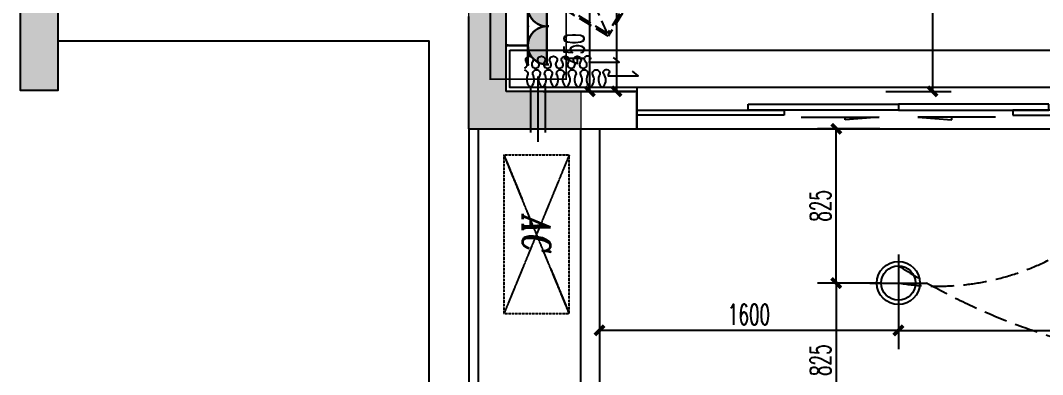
# Model space of a CAD drawing. Extents: x 184967 to 628822, y -100826 to 121332.
# Drawn here: x 392906 to 398377, y 34459 to 36353 of the extents above; entities that cross this region are included whole.
import ezdxf
from ezdxf.enums import TextEntityAlignment as Align

# ---------------------------------------------------------------- set-up
doc = ezdxf.new("R2010")
doc.units = 0
doc.header["$MEASUREMENT"] = 0
doc.linetypes.add('__DASH', pattern=[0.35, 0.25, -0.1])
doc.linetypes.add('DASH', pattern=[0.35, 0.25, -0.1])
for name, color, linetype in [('0-活动家具', 55, 'Continuous'), ('4#6#-col-2F~31F$0$SURFACE', 6, 'Continuous'), ('by', 30, 'Continuous'), ('E02-灯具开关连线', 6, 'Continuous'), ('KT', 8, 'DASH'), ('P11-平面门扇', 47, 'Continuous'), ('T-灯具尺寸', 55, 'Continuous'), ('T01-窗帘', 250, 'Continuous'), ('T03-天花造型', 30, 'Continuous'), ('T05-天花灯具', 51, 'Continuous'), ('WALL', 145, 'Continuous'), ('栏杆', 4, 'Continuous'), ('看线', 67, 'Continuous')]:
    doc.layers.add(name, color=color, linetype=linetype)
for name, color, linetype, lineweight in [('4#6#-col-2F~31F$0$COLU', 7, 'Continuous', 0), ('4#6#-col-2F~31F$0$COLU_HATCH', 251, 'Continuous', 0), ('E-插座', 60, 'Continuous', 30)]:
    doc.layers.add(name, color=color, linetype=linetype, lineweight=lineweight)
doc.styles.add('_TCH_LABEL', font='COMPLEX', dxfattribs={"bigfont": 'GBCBIG'})
doc.styles.add('ENGLISH', font='italict.shx')
doc.styles.add('R黑体', font='simhei.ttf', dxfattribs={"width": 0.85})
doc.styles.add('尺寸标注', font='txt.shx', dxfattribs={"width": 0.6, "height": 110})
doc.dimstyles.new('1-50', dxfattribs={"dimscale": 50, "dimtxt": 110, "dimasz": 1, "dimexe": 2, "dimexo": 2, "dimgap": 0.6, "dimtad": 1, "dimdec": 0, "dimrnd": 5, "dimtxsty": '尺寸标注', "dimblk": 'ARCHTICK', "dimcen": 2.5, "dimclrd": 251, "dimclre": 251, "dimclrt": 50, "dimadec": 0, "dimazin": 0, "dimtfac": 1, "dimtdec": 0, "dimtix": 1, "dimtmove": 2, "dimatfit": 3, "dimldrblk": 'DOT', "dimfxl": 1, "dimarcsym": 0})

# ---------------------------------------------------------------- blocks, each defined once
blk = doc.blocks.new('*U913')
h = blk.add_hatch(color=256)
edge = h.paths.add_edge_path()
edge.add_ellipse((117.7, 211), major_axis=(72.3, 72.3), ratio=1, start_angle=135, end_angle=224.9997)
edge.add_line((117.7, 108.8), (117.7, 108.8))
edge.add_ellipse((117.7, 211), major_axis=(72.3, 72.3), ratio=1, start_angle=225.0003, end_angle=315)
edge.add_line((219.9, 211), (15.5, 211))
for p, q in [((15.5, 221.2), (15.5, 211)), ((219.9, 221.2), (219.9, 211)), ((219.9, 211), (15.5, 211)), ((15.5, 108.8), (219.9, 108.8)), ((117.7, 108.8), (117.7, 6.5))]:
    blk.add_line(p, q)
at = {"extrusion": (0, 0, -1)}
blk.add_ellipse((117.7, 211), major_axis=(72.3, 72.3), ratio=1, start_param=0.785398, end_param=3.926991, dxfattribs=at)
for p in [(15.5, 108.8), (219.9, 108.8), (117.7, 0)]:
    blk.add_point(p)
at = {"style": '_TCH_LABEL', "text_generation_flag": 4}
blk.add_text('P', height=0.00409, dxfattribs=at).set_placement((117.7, 0))
at = {"style": '_TCH_LABEL'}
blk.add_attdef('B', text='', height=84.1, dxfattribs=at).set_placement((174.6, 51.2), align=Align.MIDDLE)
blk = doc.blocks.new('_ArchTick')
at = {"color": 0, "linetype": 'ByBlock', "const_width": 0.4}
blk.add_lwpolyline([(-0.5, -0.5), (0.5, 0.5)], dxfattribs=at)
blk = doc.blocks.new('*D945')
at = {"layer": 'Defpoints', "color": 0, "transparency": 16777216}
for p in [(395505.5, 36423.7), (395954, 36423.7), (395505.5, 35973.7)]:
    blk.add_point(p, dxfattribs=at)
at = {"layer": 'E-插座', "color": 251, "lineweight": -2, "transparency": 16777216}
for p, q in [((395704, 36423.7), (396054, 36423.7)), ((395954, 35973.7), (395954, 36423.7)), ((395704, 35973.7), (396054, 35973.7))]:
    blk.add_line(p, q, dxfattribs=at)
at = {"layer": 'E-插座', "color": 251, "lineweight": -2, "transparency": 16777216, "xscale": 50, "yscale": 50, "zscale": 50}
for p, rotation in [((395954, 36423.7), 90), ((395954, 35973.7), 270)]:
    blk.add_blockref('_ArchTick', p, dxfattribs=dict(at, rotation=rotation))
at = {"layer": 'E-插座', "color": 50, "transparency": 16777216, "insert": (395869, 36198.7), "char_height": 110, "attachment_point": 5, "rotation": 90, "style": '尺寸标注'}
blk.add_mtext('450', dxfattribs=at)
blk = doc.blocks.new('_Dot')
at = {"color": 0, "linetype": 'ByBlock', "lineweight": -2}
blk.add_line((-0.5, 0), (-1, 0), dxfattribs=at)
at = {"color": 0, "linetype": 'ByBlock', "const_width": 0.5}
blk.add_lwpolyline([(-0.25, 0, 1), (0.25, 0, 1)], format="xyb", close=True, dxfattribs=at)
blk = doc.blocks.new('xidingdeng')
for p, q in [((0, 3.33), (0, -3.33)), ((-3.33, 0), (3.33, 0))]:
    blk.add_line(p, q)
blk.add_circle((0, 0), 2.5)
at = {"color": 8}
blk.add_circle((0, 0), 2, dxfattribs=at)
blk = doc.blocks.new('*D1006')
at = {"layer": 'Defpoints', "color": 0, "linetype": 'ByBlock', "transparency": 16777216}
for p in [(397605.5, 34948.7), (397273, 34123.7), (397605.5, 34123.7)]:
    blk.add_point(p, dxfattribs=at)
at = {"layer": 'T-灯具尺寸', "color": 251, "lineweight": -2, "transparency": 16777216}
for p, q in [((397505.5, 34948.7), (397173, 34948.7)), ((397273, 34948.7), (397273, 34123.7)), ((397505.5, 34123.7), (397173, 34123.7))]:
    blk.add_line(p, q, dxfattribs=at)
at = {"layer": 'T-灯具尺寸', "color": 251, "linetype": 'ByBlock', "lineweight": -2, "transparency": 16777216, "xscale": 50, "yscale": 50, "zscale": 50}
for p, rotation in [((397273, 34948.7), 90), ((397273, 34123.7), 270)]:
    blk.add_blockref('_ArchTick', p, dxfattribs=dict(at, rotation=rotation))
at = {"layer": 'T-灯具尺寸', "color": 50, "linetype": 'ByBlock', "transparency": 16777216, "insert": (397188, 34536.2), "char_height": 110, "attachment_point": 5, "rotation": 90, "style": '尺寸标注'}
blk.add_mtext('825', dxfattribs=at)
blk = doc.blocks.new('*D1007')
at = {"layer": 'Defpoints', "color": 0, "linetype": 'ByBlock', "transparency": 16777216}
for p in [(397273, 35773.7), (397605.5, 35773.7), (397605.5, 34948.7)]:
    blk.add_point(p, dxfattribs=at)
at = {"layer": 'T-灯具尺寸', "color": 251, "lineweight": -2, "transparency": 16777216}
for p, q in [((397505.5, 35773.7), (397173, 35773.7)), ((397273, 34948.7), (397273, 35773.7)), ((397505.5, 34948.7), (397173, 34948.7))]:
    blk.add_line(p, q, dxfattribs=at)
at = {"layer": 'T-灯具尺寸', "color": 251, "linetype": 'ByBlock', "lineweight": -2, "transparency": 16777216, "xscale": 50, "yscale": 50, "zscale": 50}
for p, rotation in [((397273, 35773.7), 90), ((397273, 34948.7), 270)]:
    blk.add_blockref('_ArchTick', p, dxfattribs=dict(at, rotation=rotation))
at = {"layer": 'T-灯具尺寸', "color": 50, "linetype": 'ByBlock', "transparency": 16777216, "insert": (397188, 35361.2), "char_height": 110, "attachment_point": 5, "rotation": 90, "style": '尺寸标注'}
blk.add_mtext('825', dxfattribs=at)
blk = doc.blocks.new('*D1008')
at = {"layer": 'Defpoints', "color": 0, "linetype": 'ByBlock', "transparency": 16777216}
for p in [(396005.5, 34948.7), (397605.5, 34948.7), (396005.5, 34695.5)]:
    blk.add_point(p, dxfattribs=at)
at = {"layer": 'T-灯具尺寸', "color": 251, "lineweight": -2, "transparency": 16777216}
for p, q in [((396005.5, 34848.7), (396005.5, 34595.5)), ((397605.5, 34848.7), (397605.5, 34595.5)), ((397605.5, 34695.5), (396005.5, 34695.5))]:
    blk.add_line(p, q, dxfattribs=at)
at = {"layer": 'T-灯具尺寸', "color": 251, "linetype": 'ByBlock', "lineweight": -2, "transparency": 16777216, "xscale": 50, "yscale": 50, "zscale": 50, "rotation": 180}
blk.add_blockref('_ArchTick', (396005.5, 34695.5), dxfattribs=at)
at = {"layer": 'T-灯具尺寸', "color": 251, "linetype": 'ByBlock', "lineweight": -2, "transparency": 16777216, "xscale": 50, "yscale": 50, "zscale": 50}
blk.add_blockref('_ArchTick', (397605.5, 34695.5), dxfattribs=at)
at = {"layer": 'T-灯具尺寸', "color": 50, "linetype": 'ByBlock', "transparency": 16777216, "insert": (396805.5, 34780.5), "char_height": 110, "attachment_point": 5, "style": '尺寸标注'}
blk.add_mtext('1600', dxfattribs=at)
blk = doc.blocks.new('*D1009')
at = {"layer": 'Defpoints', "color": 0, "linetype": 'ByBlock', "transparency": 16777216}
for p in [(397605.5, 34948.7), (401105.5, 34948.7), (401105.5, 34695.5)]:
    blk.add_point(p, dxfattribs=at)
at = {"layer": 'T-灯具尺寸', "color": 251, "lineweight": -2, "transparency": 16777216}
for p, q in [((397605.5, 34848.7), (397605.5, 34595.5)), ((401105.5, 34848.7), (401105.5, 34595.5)), ((397605.5, 34695.5), (401105.5, 34695.5))]:
    blk.add_line(p, q, dxfattribs=at)
at = {"layer": 'T-灯具尺寸', "color": 251, "linetype": 'ByBlock', "lineweight": -2, "transparency": 16777216, "xscale": 50, "yscale": 50, "zscale": 50, "rotation": 180}
blk.add_blockref('_ArchTick', (397605.5, 34695.5), dxfattribs=at)
at = {"layer": 'T-灯具尺寸', "color": 251, "linetype": 'ByBlock', "lineweight": -2, "transparency": 16777216, "xscale": 50, "yscale": 50, "zscale": 50}
blk.add_blockref('_ArchTick', (401105.5, 34695.5), dxfattribs=at)
at = {"layer": 'T-灯具尺寸', "color": 50, "linetype": 'ByBlock', "transparency": 16777216, "insert": (399355.5, 34780.5), "char_height": 110, "attachment_point": 5, "style": '尺寸标注'}
blk.add_mtext('3500', dxfattribs=at)
blk = doc.blocks.new('*D1013')
at = {"layer": 'Defpoints', "color": 0, "linetype": 'ByBlock', "transparency": 16777216}
for p in [(397505.5, 38129.6), (396205.5, 35973.7), (397788.5, 35973.7)]:
    blk.add_point(p, dxfattribs=at)
at = {"layer": 'T-灯具尺寸', "color": 251, "lineweight": -2, "transparency": 16777216}
for p, q in [((397605.5, 38129.6), (397888.5, 38129.6)), ((397788.5, 38129.6), (397788.5, 35973.7)), ((397538.5, 35973.7), (397888.5, 35973.7))]:
    blk.add_line(p, q, dxfattribs=at)
at = {"layer": 'T-灯具尺寸', "color": 251, "linetype": 'ByBlock', "lineweight": -2, "transparency": 16777216, "xscale": 50, "yscale": 50, "zscale": 50}
for p, rotation in [((397788.5, 38129.6), 90), ((397788.5, 35973.7), 270)]:
    blk.add_blockref('_ArchTick', p, dxfattribs=dict(at, rotation=rotation))
at = {"layer": 'T-灯具尺寸', "color": 50, "linetype": 'ByBlock', "transparency": 16777216, "insert": (397703.5, 37051.7), "char_height": 110, "attachment_point": 5, "rotation": 90, "style": '尺寸标注'}
blk.add_mtext('2155', dxfattribs=at)
blk = doc.blocks.new('*D1015')
at = {"layer": 'Defpoints', "color": 0, "linetype": 'ByBlock', "transparency": 16777216}
for p in [(395595.5, 37423.7), (395505.5, 35973.7), (396096, 35973.7)]:
    blk.add_point(p, dxfattribs=at)
at = {"layer": 'T-灯具尺寸', "color": 251, "lineweight": -2, "transparency": 16777216}
for p, q in [((395846, 37423.7), (396196, 37423.7)), ((396096, 37423.7), (396096, 35973.7)), ((395846, 35973.7), (396196, 35973.7))]:
    blk.add_line(p, q, dxfattribs=at)
at = {"layer": 'T-灯具尺寸', "color": 251, "linetype": 'ByBlock', "lineweight": -2, "transparency": 16777216, "xscale": 50, "yscale": 50, "zscale": 50}
for p, rotation in [((396096, 37423.7), 90), ((396096, 35973.7), 270)]:
    blk.add_blockref('_ArchTick', p, dxfattribs=dict(at, rotation=rotation))
at = {"layer": 'T-灯具尺寸', "color": 50, "linetype": 'ByBlock', "transparency": 16777216, "insert": (396011, 36698.7), "char_height": 110, "attachment_point": 5, "rotation": 90, "style": '尺寸标注'}
blk.add_mtext('1450', dxfattribs=at)
blk = doc.blocks.new('A$C66E365A4')
at = {"layer": '栏杆'}
for p, q in [((0, 0), (0, -350)), ((-40, -50), (-40, -300)), ((40, -50), (40, -300))]:
    blk.add_line(p, q, dxfattribs=at)
blk = doc.blocks.new('awrtt')
at = {"layer": 'KT', "linetype": 'DASH'}
for p, q in [((195123.3, -20712.9), (194273.3, -20712.9)), ((194273.3, -20712.9), (194516.2, -20812.9)), ((195123.3, -20712.9), (194273.3, -21062.9)), ((194273.3, -21062.9), (194273.3, -20712.9)), ((194273.3, -20712.9), (195123.3, -21062.9)), ((194880.5, -20812.9), (195123.3, -20712.9)), ((195123.3, -21062.9), (195123.3, -20712.9)), ((195123.3, -21062.9), (195123.3, -20712.9)), ((194273.3, -21062.9), (194516.2, -20962.9)), ((194880.5, -20962.9), (195123.3, -21062.9)), ((194273.3, -21062.9), (195123.3, -21062.9))]:
    blk.add_line(p, q, dxfattribs=at)
at = {"layer": 'KT', "linetype": 'DASH', "style": 'ENGLISH', "width": 0.75}
blk.add_text('AC', height=150, dxfattribs=at).set_placement((194698.3, -20887.9), align=Align.MIDDLE_CENTER)
blk = doc.blocks.new('$DorLib2D$00000138')
at = {"color": 0, "linetype": 'Continuous'}
for p, q in [((-0.2875, 0), (-0.2875, 0.1538)), ((-0.2875, 0.1538), (0, 0.1538)), ((0, 0.1538), (0, 0)), ((0.2875, 0.1538), (0, 0.1538)), ((0.2875, 0), (0.2875, 0.1538)), ((-0.5, -0.1399), (-0.5, 0)), ((-0.5, 0), (-0.2187, 0)), ((0, 0), (-0.2875, 0)), ((-0.2187, 0), (-0.2187, -0.1399)), ((0, 0), (0.2875, 0)), ((0.2187, 0), (0.2187, -0.1399)), ((0.5, 0), (0.2187, 0)), ((0.5, 0), (0.5, -0.1946)), ((0.5, -0.1399), (0.5, 0)), ((-0.2187, -0.1399), (-0.5, -0.1399)), ((0.2187, -0.1399), (0.5, -0.1399)), ((-0.1857, -0.186), (-0.037, -0.186)), ((-0.037, -0.186), (-0.1019, -0.2583)), ((-0.1019, -0.2583), (-0.1019, -0.186)), ((0.1857, -0.186), (0.037, -0.186)), ((0.037, -0.186), (0.1019, -0.2583)), ((0.1019, -0.2583), (0.1019, -0.186))]:
    blk.add_line(p, q, dxfattribs=at)
blk = doc.blocks.new('圆柱空调平面')
at = {"color": 8, "linetype": 'DASH', "ltscale": 300}
blk.add_line((-244.3, 131.2), (244.3, -202.5), dxfattribs=at)
at = {"linetype": 'DASH', "ltscale": 300}
blk.add_lwpolyline([(-255, 141.8), (255, 141.8), (255, -213.2), (-255, -213.2)], close=True, dxfattribs=at)
at = {"color": 8, "linetype": 'DASH', "ltscale": 300}
blk.add_lwpolyline([(-244.3, 131.2), (244.3, 131.2), (244.3, -202.5), (-244.3, -202.5)], close=True, dxfattribs=at)
at = {"linetype": 'DASH', "ltscale": 0.185556}
for points in [[(-150.3, -238.6), (-150.3, -313.7)], [(-123.4, -238.6), (-123.4, -313.7)], [(-96.6, -238.6), (-96.6, -313.7)], [(-66.6, -238.6), (-66.6, -313.7)], [(-39.7, -238.6), (-39.7, -313.7)], [(-12.8, -238.6), (-12.8, -313.7)], [(16.3, -238.6), (16.3, -313.7)], [(43.2, -238.6), (43.2, -313.7)], [(70.1, -238.6), (70.1, -313.7)], [(96.2, -238.6), (96.2, -313.7)], [(123.1, -238.6), (123.1, -313.7)], [(150, -238.6), (150, -313.7)], [(-197.1, -295.8), (-199.3, -285.9)], [(-197.1, -295.8), (-187.7, -299.7)], [(-150.3, -313.7), (-161.6, -308.5)], [(-150.3, -313.7), (-139, -308.5)], [(-123.4, -313.7), (-134.7, -308.5)], [(-123.4, -313.7), (-112.2, -308.5)], [(-96.6, -313.7), (-107.8, -308.5)], [(-96.6, -313.7), (-85.3, -308.5)], [(-66.6, -313.7), (-77.9, -308.5)], [(-66.6, -313.7), (-55.3, -308.5)], [(-39.7, -313.7), (-51, -308.5)], [(-39.7, -313.7), (-28.4, -308.5)], [(-12.8, -313.7), (-24.1, -308.5)], [(-12.8, -313.7), (-1.6, -308.5)], [(16.3, -313.7), (5.1, -308.5)], [(16.3, -313.7), (27.6, -308.5)], [(43.2, -313.7), (31.9, -308.5)], [(43.2, -313.7), (54.5, -308.5)], [(70.1, -313.7), (58.8, -308.5)], [(70.1, -313.7), (81.4, -308.5)], [(96.2, -313.7), (84.9, -308.5)], [(96.2, -313.7), (107.5, -308.5)], [(123.1, -313.7), (111.8, -308.5)], [(123.1, -313.7), (134.3, -308.5)], [(150, -313.7), (138.7, -308.5)], [(150, -313.7), (161.2, -308.5)], [(197.1, -295.8), (187.7, -299.7)], [(197.1, -295.8), (199.3, -285.9)]]:
    blk.add_lwpolyline(points, dxfattribs=at)
for centre, start, end in [((-227.2, -252.2), 304.6396, 21.4782), ((227.2, -252.2), 158.5218, 235.3604)]:
    blk.add_arc(centre, 53, start, end, dxfattribs=at)
at = {"style": 'R黑体', "width": 0.8}
blk.add_text('A/C', height=79.93, dxfattribs=at).set_placement((-2.3, -47.5), align=Align.MIDDLE_CENTER)

msp = doc.modelspace()

# ---------------------------------------------------------------- hatches: boundary and pattern name
at = {"layer": '4#6#-col-2F~31F$0$COLU_HATCH'}
for points in [[(393105.5, 37173.7), (393505.5, 37173.7), (393505.5, 36973.7), (393105.5, 36973.7), (393105.5, 35978), (392905.5, 35978), (392905.5, 36278), (392905.5, 36278), (392905.5, 36478), (392905.5, 36478), (392905.5, 39778), (392905.5, 39778), (392905.5, 39978), (393105.5, 39978), (393105.5, 39978), (393105.5, 39778)], [(395905.5, 35973.7), (395905.5, 35773.7), (395305.5, 35773.7), (395305.5, 39873.7), (395505.5, 39873.7), (395505.5, 35973.7)]]:
    msp.add_hatch(color=252, dxfattribs=at).paths.add_polyline_path(points)

# ---------------------------------------------------------------- linework, layer by layer
at = {"layer": '4#6#-col-2F~31F$0$COLU', "color": 6}
msp.add_lwpolyline([(395905.5, 35973.7), (395905.5, 35773.7), (395305.5, 35773.7), (395305.5, 39873.7), (395505.5, 39873.7), (395505.5, 35973.7)], close=True, dxfattribs=at)
at = {"layer": '4#6#-col-2F~31F$0$SURFACE'}
msp.add_lwpolyline([(393105.5, 37173.7), (393505.5, 37173.7), (393505.5, 36973.7), (393105.5, 36973.7), (393105.5, 35978), (392905.5, 35978), (392905.5, 36278), (392905.5, 36278), (392905.5, 36478), (392905.5, 36478), (392905.5, 39778), (392905.5, 39778), (392905.5, 39978), (393105.5, 39978), (393105.5, 39978), (393105.5, 39778), (393105.5, 39778), (393105.5, 37173.7)], dxfattribs=at)
at = {"layer": 'by'}
for points in [[(395305.5, 35773.7), (395305.5, 34173.7)], [(395355.5, 35773.7), (395355.5, 34173.7)]]:
    msp.add_lwpolyline(points, dxfattribs=at)
at = {"layer": 'E-插座', "linetype": '__DASH', "ltscale": 250, "const_width": 10, "elevation": -6.9}
msp.add_lwpolyline([(395420.7, 39995.4), (395827, 39995.4), (395827, 36039), (395420.7, 36039)], close=True, dxfattribs=at)
at = {"layer": 'E02-灯具开关连线', "color": 6, "linetype": 'DASH', "ltscale": 500}
for centre, radius, start, end in [((397816.4, 36261.2), 1329.3, 260.8744, 354.7523), ((399432.7, 37923.6), 3413, 237.6326, 299.3507)]:
    msp.add_arc(centre, radius, start, end, dxfattribs=at)
at = {"layer": 'P11-平面门扇'}
msp.add_line((396205.5, 35773.7), (399505.5, 35773.7), dxfattribs=at)
at = {"layer": 'T01-窗帘', "flags": 128}
for points in [[(395603.8, 36098.2, 0.529081), (395614.5, 36129.5, -0.618034), (395630.5, 36161.5, -0.618034), (395646.5, 36129.5, 0.618034), (395662.5, 36097.5, 0.618034), (395678.5, 36129.5, -0.618034), (395694.5, 36161.5, -0.618034), (395710.5, 36129.5, 0.618034), (395726.5, 36097.5, 0.618034), (395742.5, 36129.5, -0.618034), (395758.5, 36161.5, -0.618034), (395774.5, 36129.5, 0.618034), (395790.5, 36097.5, 0.618034), (395806.5, 36129.5, -0.618034), (395822.5, 36161.5, -0.618034), (395838.5, 36129.5, 0.618034), (395854.5, 36097.5, 0.618034), (395870.5, 36129.5, -0.618034), (395886.5, 36161.5, -0.618034), (395902.5, 36129.5, 0.618034), (395918.5, 36097.5, 0.708105), (395930.9, 36132.4, -0.922028), (395950.5, 36161.5, -0.239217), (395958, 36150.3, 0.140243), (395950.5, 36129.5), (396110.5, 36129.5), (396080.5, 36154.5)], [(395603.8, 36088.9, -0.508725), (395618.7, 36054.8, 0.321005), (395635.8, 35994.9, 0.345323), (395651.8, 36056.9, -0.618034), (395667.8, 36088.9, -0.618034), (395683.8, 36056.9, 0.345323), (395699.8, 35994.9, 0.345323), (395715.8, 36056.9, -0.618034), (395731.8, 36088.9, -0.618034), (395747.8, 36056.9, 0.345323), (395763.8, 35994.9, 0.345323), (395779.8, 36056.9, -0.618034), (395795.8, 36088.9, -0.618034), (395811.8, 36056.9, 0.345323), (395827.8, 35994.9, 0.345323), (395843.8, 36056.9, -0.618034), (395859.8, 36088.9, -0.618034), (395875.8, 36056.9, 0.345323), (395891.8, 35994.9, 0.345323), (395907.8, 36056.9, -0.618034), (395923.8, 36088.9, -0.618034), (395939.8, 36056.9, 0.345323), (395955.8, 35994.9, 0.345323), (395971.8, 36056.9, -0.618034), (395987.8, 36088.9, -0.618034), (396003.8, 36056.9, 0.345323), (396019.8, 35994.9, 0.39698), (396032.1, 36059.8, -0.922028), (396051.8, 36088.9, -0.239217), (396059.3, 36077.7, 0.140243), (396051.8, 36056.9), (396211.8, 36056.9), (396181.8, 36081.9)]]:
    msp.add_lwpolyline(points, format="xyb", dxfattribs=at)
at = {"layer": 'T03-天花造型', "color": 55, "linetype": 'ByBlock'}
for points in [[(395525.5, 36193.7), (399485.5, 36193.7), (399485.5, 35993.7), (395525.5, 35993.7)], [(396205.5, 35773.7), (399005.5, 35773.7), (399005.5, 35993.7), (396205.5, 35993.7)]]:
    msp.add_lwpolyline(points, close=True, dxfattribs=at)
at = {"layer": 'WALL'}
for p, q in [((395505.5, 35973.7), (395505.5, 36473.7)), ((395305.5, 35773.7), (395305.5, 36373.7)), ((396205.5, 35973.7), (395505.5, 35973.7)), ((396205.5, 35773.7), (396205.5, 35973.7)), ((395305.5, 35773.7), (396205.5, 35773.7))]:
    msp.add_line(p, q, dxfattribs=at)
msp.add_lwpolyline([(396005.5, 34173.7), (396005.5, 33973.7), (395305.5, 33973.7), (395305.5, 34173.7), (395905.5, 34173.7), (395905.5, 35773.7), (396005.5, 35773.7)], close=True, dxfattribs=at)
at = {"layer": '看线'}
msp.add_lwpolyline([(395305.5, 33773.7), (395093.6, 33773.7), (395093.6, 36242.2), (393105.5, 36242.2)], dxfattribs=at)

# ---------------------------------------------------------------- block references
at = {"extrusion": (0, 0, -1), "xscale": -1, "zscale": -1, "rotation": 90}
msp.add_blockref('awrtt', (-416556.5, 229908.3), dxfattribs=at)
at = {"layer": '0-活动家具', "linetype": '__DASH', "ltscale": 0.4, "rotation": 148.2845815713901}
msp.add_blockref('圆柱空调平面', (395909.5, 36522.8), dxfattribs=at)
at = {"layer": 'E-插座', "rotation": 270}
for p in [(395513.3, 36541.4), (395513.3, 36337)]:
    msp.add_blockref('*U913', p, dxfattribs=at)
at = {"layer": 'KT', "color": 2, "extrusion": (0, 0, -1), "xscale": -1, "zscale": -1, "rotation": 180}
msp.add_blockref('A$C66E365A4', (-395677, 35704.1), dxfattribs=at)
at = {"layer": 'P11-平面门扇', "xscale": -2800, "yscale": 200, "zscale": -2800}
msp.add_blockref('$DorLib2D$00000138', (397605.5, 35873.7), dxfattribs=at)
at = {"layer": 'T05-天花灯具', "xscale": 46.07999946896734, "yscale": 46.07999946896734, "zscale": 46.07999946896734}
msp.add_blockref('xidingdeng', (397605.5, 34948.7), dxfattribs=at)

# ---------------------------------------------------------------- dimensions: what is measured, and where the dimension line sits
at = {"layer": 'E-插座'}
dim = msp.add_linear_dim(base=(395954, 36423.7), p1=(395505.5, 35973.7), p2=(395505.5, 36423.7), angle=90, dimstyle='1-50', override={"dimfxl": 5, "dimfxlon": 1}, dxfattribs=at)
dim.commit()
dim.dimension.update_dxf_attribs({"geometry": '*D945', "text_midpoint": (395869, 36198.7)})
at = {"layer": 'T-灯具尺寸', "color": 1, "linetype": 'ByBlock'}
for base, p1, p2, angle, picture, middle in [((397788.5, 35973.7), (397505.5, 38129.6), (396205.5, 35973.7), 90, '*D1013', (397703.5, 37051.7)), ((396096, 35973.7), (395595.5, 37423.7), (395505.5, 35973.7), 90, '*D1015', (396011, 36698.7)), ((397273, 35773.7), (397605.5, 34948.7), (397605.5, 35773.7), 270, '*D1007', (397188, 35361.2)), ((397273, 34123.7), (397605.5, 34948.7), (397605.5, 34123.7), 90, '*D1006', (397188, 34536.2))]:
    dim = msp.add_linear_dim(base=base, p1=p1, p2=p2, angle=angle, dimstyle='1-50', override={"dimfxl": 5, "dimfxlon": 1}, dxfattribs=at)
    dim.commit()
    dim.dimension.update_dxf_attribs({"geometry": picture, "text_midpoint": middle})
for base, p2, picture, middle in [((396005.5, 34695.5), (396005.5, 34948.7), '*D1008', (396805.5, 34780.5)), ((401105.5, 34695.5), (401105.5, 34948.7), '*D1009', (399355.5, 34780.5))]:
    dim = msp.add_linear_dim(base=base, p1=(397605.5, 34948.7), p2=p2, dimstyle='1-50', override={"dimfxl": 5, "dimfxlon": 1}, dxfattribs=at)
    dim.commit()
    dim.dimension.update_dxf_attribs({"geometry": picture, "text_midpoint": middle})

doc.saveas('drawing.dxf')
